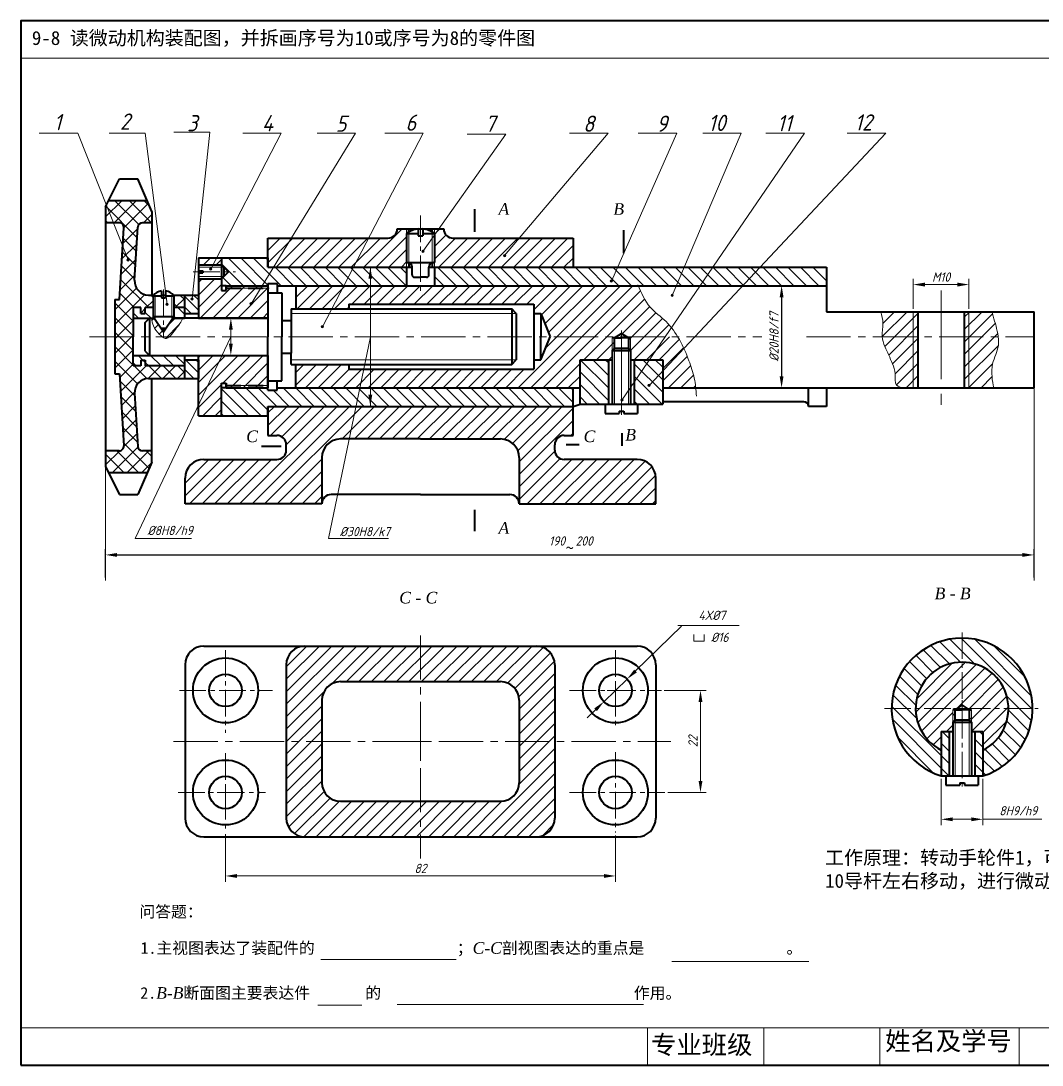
# Model space of a CAD drawing. Header units: millimetres. Extents: x 377 to 707, y -649 to -424.
# Drawn here: x 377 to 597, y -649.3 to -424.3 of the extents above; entities that cross this region are included whole.
import ezdxf

# ---------------------------------------------------------------- set-up
doc = ezdxf.new("R2010")
doc.units = ezdxf.units.MM
doc.linetypes.add('CENTER2', pattern=[28.575, 19.05, -3.175, 3.175, -3.175])
doc.linetypes.add('HIDDEN2', pattern=[4.7625, 3.175, -1.5875])
doc.layers.get('0').update_dxf_attribs({"lineweight": 15})
doc.layers.get('Defpoints').update_dxf_attribs({"lineweight": 15})
for name, color, linetype, lineweight in [('中心线', 7, 'CENTER2', 15), ('剖面线', 7, 'Continuous', 9), ('标注', 7, 'Continuous', 15), ('细线', 7, 'Continuous', 13), ('零件1', 7, 'Continuous', 40), ('零件10', 7, 'Continuous', 40), ('零件11', 7, 'Continuous', 40), ('零件12', 7, 'Continuous', 40), ('零件2', 7, 'Continuous', 40), ('零件3', 7, 'Continuous', 40), ('零件4', 7, 'Continuous', 40), ('零件5', 7, 'Continuous', 40), ('零件6', 7, 'Continuous', 40), ('零件7', 7, 'Continuous', 40), ('零件8', 7, 'Continuous', 40), ('零件9', 7, 'Continuous', 40)]:
    doc.layers.add(name, color=color, linetype=linetype, lineweight=lineweight)
doc.styles.add('style2', font='isocp.shx', dxfattribs={"oblique": 15, "height": 2})
doc.styles.add('序号', font='isocp.shx', dxfattribs={"oblique": 15, "height": 3.5})
doc.styles.add('样式 1', font='TIMESI.TTF', dxfattribs={"height": 2})
doc.dimstyles.new('ISO-25', dxfattribs={"dimtxt": 2, "dimasz": 2.5, "dimexe": 1.25, "dimexo": 0.625, "dimtad": 1, "dimdec": 0, "dimtxsty": 'style2', "dimcen": 2.5, "dimadec": 0, "dimazin": 0, "dimtfac": 1, "dimtdec": 0, "dimtmove": 0, "dimatfit": 3, "dimfxl": 0, "dimarcsym": 0})
pattern_1 = [(45, (776.7344, -512.483), (-1.347038, 1.347038), [])]
pattern_2 = [(135, (834.5362, -494.326), (-1.347038, -1.347038), [])]
pattern_3 = [(135, (776.7344, -512.483), (-1.347038, -1.347038), [])]
pattern_4 = [(45, (776.7344, -512.483), (-1.571545, 1.571545), []), (135, (776.7344, -512.483), (-1.571545, -1.571545), [])]

# ---------------------------------------------------------------- blocks, each defined once
blk = doc.blocks.new('*D0')
at = {"layer": 'Defpoints', "color": 0}
for p in [(550.55, -481.33), (540.87, -503.33), (550.55, -503.33)]:
    blk.add_point(p, dxfattribs=at)
at = {"layer": '标注', "color": 0, "lineweight": -2}
for p, q in [((549.92, -481.33), (539.62, -481.33)), ((540.87, -483.83), (540.87, -500.83)), ((549.92, -503.33), (539.62, -503.33))]:
    blk.add_line(p, q, dxfattribs=at)
at = {"layer": '标注', "color": 0}
for points in [[(540.45, -483.83), (541.29, -483.83), (540.87, -481.33)], [(540.45, -500.83), (541.29, -500.83), (540.87, -503.33)]]:
    blk.add_solid(points, dxfattribs=at)
at = {"layer": '标注', "color": 0, "insert": (539.24, -492.33), "char_height": 2, "attachment_point": 5, "rotation": 90, "style": 'style2'}
blk.add_mtext('%%c20H8/f7', dxfattribs=at)
blk = doc.blocks.new('*D2')
at = {"layer": 'Defpoints', "color": 0}
for p in [(595.24, -539.33), (395.24, -544.84), (595.24, -544.84)]:
    blk.add_point(p, dxfattribs=at)
at = {"layer": '细线', "color": 0, "lineweight": -2}
for p, q in [((395.24, -544.22), (395.24, -538.08)), ((397.74, -539.33), (592.74, -539.33)), ((595.24, -544.22), (595.24, -538.08))]:
    blk.add_line(p, q, dxfattribs=at)
at = {"layer": '细线', "color": 0}
for points in [[(397.74, -538.92), (397.74, -539.75), (395.24, -539.33)], [(592.74, -538.92), (592.74, -539.75), (595.24, -539.33)]]:
    blk.add_solid(points, dxfattribs=at)

msp = doc.modelspace()

# ---------------------------------------------------------------- hatches: boundary and pattern name
at = {"layer": '剖面线'}
h = msp.add_hatch(dxfattribs=at)
h.set_pattern_fill('ANSI37', color=256, scale=0.7, style=0)
h.set_pattern_definition(pattern_4)
h.paths.add_polyline_path([(404.26, -463.03), (396.72, -463.03), (401.93, -473.18), (402.2, -468.71, -0.396375), (403.2, -467.77), (405.24, -467.77), (405.24, -465.33)], flags=17)
h.paths.add_polyline_path([(401.93, -473.18), (396.72, -463.03), (395.89, -463.03), (395.24, -464.33), (395.24, -467.77), (398.19, -467.77, -0.43228), (399.19, -468.83), (398.24, -484.33), (397.24, -484.33), (397.24, -492.33), (401.22, -492.33), (401.22, -486.05), (402.82, -486.05), (402.82, -487.3), (403.82, -487.3), (403.82, -486.05), (405.49, -486.05), (405.49, -483.33), (404.5, -483.33, -0.43228), (401.5, -480.15)])
h.paths.add_polyline_path([(401.22, -492.33), (397.24, -492.33), (397.24, -500.33), (398.24, -500.33), (399.19, -515.83, -0.43228), (398.19, -516.89), (395.24, -516.89), (395.24, -520.33), (395.89, -521.63), (404.26, -521.63), (405.24, -519.33), (405.24, -516.89), (403.2, -516.89, -0.396375), (402.2, -515.95), (401.5, -504.51, -0.43228), (404.5, -501.33), (412.24, -501.33), (412.24, -498.61), (403.82, -498.61), (403.82, -497.36), (402.82, -497.36), (402.82, -498.61), (401.22, -498.61)])
h = msp.add_hatch(dxfattribs=at)
h.set_pattern_fill('ANSI31', color=256, scale=0.6, style=0)
h.set_pattern_definition(pattern_1)
h.paths.add_polyline_path([(495.95, -471.07), (470.09, -471.07, -0.414214), (468.09, -469.07), (466.09, -469.07), (466.09, -477.33), (495.95, -477.33)])
h.paths.add_polyline_path([(460.09, -469.07), (458.09, -469.07, -0.414214), (456.09, -471.07), (430.24, -471.07), (430.24, -477.33), (460.09, -477.33)])
h.paths.add_polyline_path([(463.09, -507.33), (430.24, -507.33), (430.24, -513.59), (432.18, -513.59, -0.414214), (434.18, -515.59), (434.18, -516.76, -0.414214), (432.18, -518.76), (416.41, -518.76, 0.414214), (412.41, -522.76), (412.41, -528.33), (441.85, -528.33), (441.85, -518.35, -0.414214), (445.85, -514.35), (463.09, -514.35)])
h.paths.add_polyline_path([(494.01, -513.59), (495.95, -513.59), (495.95, -507.33), (463.09, -507.33), (463.09, -514.35), (480.34, -514.35, -0.414214), (484.34, -518.35), (484.34, -528.33), (513.77, -528.33), (513.77, -522.76, 0.414214), (509.77, -518.76), (494.01, -518.76, -0.414214), (492.01, -516.76), (492.01, -515.59, -0.414214)])
for points in [[(463.86, -473.95, 1), (463.36, -473.95, 1)], [(481.46, -474.85, 1), (480.96, -474.85, 1)], [(400.37, -475.76, 1), (399.87, -475.76, 1)], [(417.64, -477.74, 1), (418.14, -477.74, 1)], [(504.45, -480.31, 1), (503.95, -480.31, 1)], [(517.55, -483.42, 1), (517.05, -483.42, 1)], [(408.77, -485.31, 1), (408.27, -485.31, 1)], [(414.13, -484.16, 1), (413.63, -484.16, 1)], [(426.86, -485.22, 1), (426.36, -485.22, 1)], [(442.2, -490.18, 1), (441.7, -490.18, 1)], [(512.59, -502.8, 1), (512.09, -502.8, 1)], [(506.72, -505.95, 1), (506.22, -505.95, 1)]]:
    msp.add_hatch(color=256, dxfattribs=at).paths.add_polyline_path(points)
h = msp.add_hatch(dxfattribs=at)
h.set_pattern_fill('ANSI31', color=256, scale=0.6, style=0)
h.set_pattern_definition(pattern_1)
h.paths.add_polyline_path([(420.24, -475.33), (415.24, -475.33), (415.24, -476.82), (420.24, -476.82)])
h.paths.add_polyline_path([(430.24, -481.83), (421.24, -481.83), (421.24, -482.33), (420.24, -482.33), (420.24, -479.82), (415.24, -479.82), (415.24, -488.33), (430.24, -488.33)])
h.paths.add_polyline_path([(430.24, -481.33), (421.24, -481.33), (421.24, -481.83), (430.24, -481.83)], flags=17)
h.paths.add_polyline_path([(430.24, -496.33), (415.24, -496.33), (415.24, -509.33), (420.24, -509.33), (420.24, -502.33), (421.24, -502.33), (421.24, -502.83), (430.24, -502.83)])
h.paths.add_polyline_path([(430.24, -502.83), (421.24, -502.83), (421.24, -503.33), (430.24, -503.33)], flags=16)
h = msp.add_hatch(dxfattribs=at)
h.set_pattern_fill('ANSI31', color=256, scale=0.6, angle=90, style=0)
h.set_pattern_definition(pattern_3)
h.paths.add_polyline_path([(431.43, -477.33), (430.24, -477.33), (430.24, -475.33), (420.24, -475.33), (420.24, -476.82), (421.74, -478.32), (420.24, -479.82), (420.24, -481.33), (421.24, -481.33), (428.99, -481.33)])
h.paths.add_polyline_path([(448.64, -477.33), (431.43, -477.33), (428.99, -481.33), (430.24, -481.33), (430.24, -480.83), (432.24, -480.83), (432.24, -481.33), (446.56, -481.33)])
h.paths.add_polyline_path([(452.29, -477.33), (452.01, -477.33), (448.64, -477.33), (446.56, -481.33), (452.29, -481.33)])
h.paths.add_polyline_path([(460.09, -477.33), (452.29, -477.33), (452.29, -481.33), (460.09, -481.33)])
h.paths.add_polyline_path([(505.52, -477.33), (466.09, -477.33), (466.09, -481.33), (518.19, -481.33), (519.89, -477.33), (505.52, -477.33), (504.3, -480.08, -0.296852), (504.45, -480.31, -1), (503.95, -480.31, -0.542197), (504.3, -480.08)])
h.paths.add_polyline_path([(526.04, -477.33), (519.89, -477.33), (518.19, -481.33), (523.31, -481.33)])
h.paths.add_polyline_path([(536.22, -477.33), (526.04, -477.33), (523.31, -481.33), (532.47, -481.33)])
h.paths.add_polyline_path([(550.55, -477.33), (536.22, -477.33), (532.47, -481.33), (550.55, -481.33)])
h.paths.add_polyline_path([(450, -503.33), (436.24, -503.33), (432.24, -503.33), (432.24, -503.83), (430.24, -503.83), (430.24, -503.33), (421.24, -503.33), (420.24, -503.33), (420.24, -509.33), (430.24, -509.33), (430.24, -507.33), (449.17, -507.33)])
h.paths.add_polyline_path([(495.95, -503.33), (452.29, -503.33), (452.29, -507.33), (453.54, -507.33), (495.95, -507.33)])
h.paths.add_polyline_path([(452.29, -503.33), (450, -503.33), (449.17, -507.33), (452.29, -507.33)])
h = msp.add_hatch(dxfattribs=at)
h.set_pattern_fill('ANSI31', color=256, scale=0.6, style=0)
h.set_pattern_definition(pattern_1)
edge = h.paths.add_edge_path()
edge.add_spline(control_points=[(517.14, -490.36), (516.78, -489.91), (515.36, -488.32), (512.08, -486.06), (510.71, -482.99), (509.99, -481.33)], knot_values=[0.232945, 0.232945, 0.232945, 0.232945, 1.954118, 6.578493, 11.873756, 11.873756, 11.873756, 11.873756], degree=3, periodic=0)
edge.add_line((509.99, -481.33), (466.09, -481.33))
edge.add_line((466.09, -481.33), (446.56, -481.33))
edge.add_line((446.56, -481.33), (443.95, -486.33))
edge.add_line((443.95, -486.33), (447.67, -486.33))
edge.add_line((447.67, -486.33), (447.67, -485.33))
edge.add_line((447.67, -485.33), (487.52, -485.33))
edge.add_line((487.52, -485.33), (487.52, -487.33))
edge.add_line((487.52, -487.33), (489.02, -487.33))
edge.add_line((489.02, -487.33), (491.02, -492.33))
edge.add_line((491.02, -492.33), (505.25, -492.33))
edge.add_line((505.25, -492.33), (506.36, -491.59))
edge.add_line((506.36, -491.59), (507.48, -492.33))
edge.add_line((507.48, -492.33), (515.79, -492.33))
edge.add_line((515.79, -492.33), (517.14, -490.36))
h.paths.add_polyline_path([(446.56, -481.33), (436.24, -481.33), (436.24, -486.33), (443.95, -486.33)])
h.paths.add_polyline_path([(497.45, -497.26), (504.36, -497.26), (504.36, -495.27), (504.36, -492.59), (504.86, -492.59), (505.25, -492.33), (491.02, -492.33), (489.02, -497.33), (487.52, -497.33), (487.52, -499.33), (447.67, -499.33), (447.67, -498.33), (436.24, -498.33), (436.24, -503.33), (497.45, -503.33)])
edge = h.paths.add_edge_path()
edge.add_spline(control_points=[(519.81, -494.83), (519.51, -494.18), (519.09, -493.34), (518.62, -492.53), (518.5, -492.33)], knot_values=[14.266865, 14.266865, 14.266865, 14.266865, 16.405561, 17.08847, 17.08847, 17.08847, 17.08847], degree=3, periodic=0)
edge.add_line((518.5, -492.33), (515.79, -492.33))
edge.add_line((515.79, -492.33), (512.42, -497.26))
edge.add_line((512.42, -497.26), (515.28, -497.26))
edge.add_line((515.28, -497.26), (515.28, -499.66))
edge.add_line((515.28, -499.66), (519.81, -494.83))
h.paths.add_polyline_path([(515.79, -492.33), (507.48, -492.33), (507.86, -492.59), (508.36, -492.59), (508.36, -495.27), (508.36, -497.26), (512.42, -497.26)])
edge = h.paths.add_edge_path()
edge.add_spline(control_points=[(522.37, -503.33), (522.3, -502.63), (522.04, -500.63), (521.06, -497.81), (520.21, -495.7), (519.81, -494.83)], knot_values=[17.08847, 17.08847, 17.08847, 17.08847, 19.200952, 23.135079, 26.002846, 26.002846, 26.002846, 26.002846], degree=3, periodic=0)
edge.add_line((519.81, -494.83), (515.28, -499.66))
edge.add_line((515.28, -499.66), (515.28, -503.33))
edge.add_line((515.28, -503.33), (522.37, -503.33))
h.paths.add_polyline_path([(504.86, -492.59), (504.36, -492.59), (504.36, -495.27), (504.86, -494.77)], flags=16)
h.paths.add_polyline_path([(508.36, -492.59), (507.86, -492.59), (507.86, -494.77), (508.36, -495.27)], flags=17)
h = msp.add_hatch(dxfattribs=at)
h.set_pattern_fill('ANSI37', color=256, scale=0.7, style=0)
h.set_pattern_definition(pattern_4)
h.paths.add_polyline_path([(412.24, -483.33), (409.99, -483.33), (409.99, -486.05), (412.24, -486.05)])
h = msp.add_hatch(dxfattribs=at)
h.set_pattern_fill('ANSI31', color=256, scale=0.5, angle=90, style=0)
h.set_pattern_definition([(135, (397.2407, -484.3298), (-1.12253, -1.12253), [])])
h.paths.add_polyline_path([(415.24, -487.33), (415.24, -483.33), (412.24, -483.33), (412.24, -487.33)])
h.paths.add_polyline_path([(415.24, -501.33), (415.24, -497.33), (412.24, -497.33), (412.24, -501.33)])
h = msp.add_hatch(dxfattribs=at)
h.set_pattern_fill('ANSI31', color=256, scale=0.6, angle=90, style=0)
h.set_pattern_definition(pattern_3)
h.paths.add_polyline_path([(405.49, -486.05), (403.82, -486.05), (403.82, -487.3), (402.82, -487.3), (402.82, -486.05), (401.22, -486.05), (401.22, -488.33), (405.49, -488.33)])
h.paths.add_polyline_path([(412.24, -486.05), (409.99, -486.05), (409.99, -488.33), (412.24, -488.33)])
h.paths.add_polyline_path([(412.24, -496.33), (404.73, -496.33), (401.22, -496.33), (401.22, -498.61), (402.82, -498.61), (402.82, -497.36), (403.82, -497.36), (403.82, -498.61), (412.24, -498.61), (412.24, -497.33)])
h = msp.add_hatch(dxfattribs=at)
h.set_pattern_fill('ANSI31', color=256, scale=0.5, style=0)
h.set_pattern_definition([(45, (776.7344, -512.483), (-1.122532, 1.122532), [])])
edge = h.paths.add_edge_path()
edge.add_line((405.49, -487.93), (405.49, -488.33))
edge.add_line((405.49, -488.33), (405.15, -488.33))
edge.add_spline(control_points=[(405.15, -488.33), (405.25, -488.9), (405.51, -490.18), (406.42, -491.38), (407.22, -492.16), (407.43, -492.33)], knot_values=[0.204994, 0.204994, 0.204994, 0.204994, 1.909687, 4.072941, 4.846457, 4.846457, 4.846457, 4.846457], degree=3, periodic=0)
edge.add_line((407.43, -492.33), (407.74, -492.33))
edge.add_line((407.74, -492.33), (407.74, -491.23))
edge.add_line((407.74, -491.23), (405.49, -487.93))
edge = h.paths.add_edge_path()
edge.add_spline(control_points=[(407.43, -492.33), (407.67, -492.51), (408.23, -492.83), (408.72, -492.58), (409.01, -492.33)], knot_values=[4.846457, 4.846457, 4.846457, 4.846457, 5.679981, 6.842224, 6.842224, 6.842224, 6.842224], degree=3, periodic=0)
edge.add_line((409.01, -492.33), (407.43, -492.33))
edge = h.paths.add_edge_path()
edge.add_spline(control_points=[(409.03, -492.31), (409.44, -491.93), (410.46, -490.39), (411.74, -489.08), (411.82, -488.33)], knot_values=[6.875411, 6.875411, 6.875411, 6.875411, 8.578674, 11.176461, 11.176461, 11.176461, 11.176461], degree=3, periodic=0)
edge.add_line((411.82, -488.33), (409.72, -488.33))
edge.add_line((409.72, -488.33), (407.74, -491.23))
edge.add_line((407.74, -491.23), (407.74, -492.33))
edge.add_line((407.74, -492.33), (409.01, -492.33))
edge.add_spline(control_points=[(409.01, -492.33), (409.01, -492.32), (409.02, -492.32), (409.03, -492.31)], knot_values=[6.842224, 6.842224, 6.842224, 6.842224, 6.875411, 6.875411, 6.875411, 6.875411], degree=3, periodic=0)
h = msp.add_hatch(dxfattribs=at)
h.set_pattern_fill('ANSI31', color=256, scale=0.6, style=0)
h.set_pattern_definition(pattern_1)
h.paths.add_polyline_path([(565.58, -503.33), (569.23, -503.33), (569.23, -492.33), (562.56, -492.33), (562.56, -493.04), (562.7, -493.04), (562.7, -493.32), (562.84, -493.32), (562.84, -493.87), (562.97, -493.87), (562.97, -494.14), (563.11, -494.14), (563.11, -494.42), (563.25, -494.42), (563.25, -494.69), (563.39, -494.69), (563.39, -495.24), (563.66, -495.24), (563.66, -495.65), (563.8, -495.65), (563.8, -495.93), (563.94, -495.93), (563.94, -496.34), (564.07, -496.34), (564.07, -496.47), (564.21, -496.47), (564.21, -497.02), (564.35, -497.02), (564.35, -497.3), (564.48, -497.3), (564.48, -497.85), (564.62, -497.85), (564.62, -498.12), (564.76, -498.12), (564.76, -498.53), (564.9, -498.53), (564.9, -498.94), (565.03, -498.94), (565.03, -499.63), (565.17, -499.63), (565.17, -499.91), (565.31, -499.91), (565.31, -500.59), (565.45, -500.59), (565.45, -501.28), (565.58, -501.28)])
h.paths.add_polyline_path([(569.23, -503.33), (570.23, -503.33), (570.23, -492.33), (569.23, -492.33)])
h.paths.add_polyline_path([(562.56, -492.33), (569.23, -492.33), (569.23, -486.92), (563.8, -486.92), (563.8, -487.01), (563.52, -487.01), (563.52, -487.14), (563.39, -487.14), (563.39, -487.55), (563.25, -487.55), (563.25, -487.83), (563.11, -487.83), (563.11, -488.1), (562.97, -488.1), (562.97, -488.38), (562.84, -488.38), (562.84, -488.93), (562.7, -488.93), (562.7, -490.3), (562.56, -490.3)])
h.paths.add_polyline_path([(569.23, -492.33), (570.23, -492.33), (570.23, -486.92), (569.23, -486.92)])
h.paths.add_polyline_path([(580.23, -492.33), (581.23, -492.33), (581.23, -486.92), (580.23, -486.92)])
h.paths.add_polyline_path([(581.23, -492.33), (587.56, -492.33), (587.56, -491.95), (587.43, -491.95), (587.43, -491.4), (587.29, -491.4), (587.29, -490.57), (587.15, -490.57), (587.15, -490.16), (587.01, -490.16), (587.01, -489.48), (586.88, -489.48), (586.88, -489.2), (586.74, -489.2), (586.74, -488.65), (586.6, -488.65), (586.6, -488.52), (586.46, -488.52), (586.46, -488.1), (586.33, -488.1), (586.33, -486.92), (581.23, -486.92)])
h.paths.add_polyline_path([(581.23, -503.33), (586.05, -503.33), (586.05, -501.69), (586.19, -501.69), (586.19, -499.63), (586.33, -499.63), (586.33, -497.98), (586.46, -497.98), (586.46, -497.57), (586.6, -497.57), (586.6, -496.89), (586.74, -496.89), (586.74, -496.2), (586.88, -496.2), (586.88, -495.79), (587.01, -495.79), (587.01, -495.51), (587.15, -495.51), (587.15, -495.1), (587.29, -495.1), (587.29, -494.69), (587.43, -494.69), (587.43, -494.42), (587.56, -494.42), (587.56, -492.33), (581.23, -492.33)])
h.paths.add_polyline_path([(580.23, -503.33), (581.23, -503.33), (581.23, -492.33), (580.23, -492.33)])
h = msp.add_hatch(dxfattribs=at)
h.set_pattern_fill('ANSI31', color=256, scale=0.6, angle=90, style=0)
h.set_pattern_definition(pattern_3)
h.paths.add_polyline_path([(515.28, -499.66), (515.28, -497.26), (512.42, -497.26), (509.14, -502.06), (509.14, -506.83), (509.86, -506.83), (515.28, -506.83), (515.28, -499.66), (512.51, -502.62, -0.207313), (512.59, -502.8, -1), (512.09, -502.8, -0.656571), (512.51, -502.62)])
h.paths.add_polyline_path([(512.42, -497.26), (509.14, -497.26), (509.14, -502.06)], flags=16)
h.paths.add_polyline_path([(503.59, -497.26), (497.45, -497.26), (497.45, -506.83), (503.59, -506.83)])
h = msp.add_hatch(dxfattribs=at)
h.set_pattern_fill('ANSI31', color=256, scale=0.6, angle=90, style=0)
h.set_pattern_definition(pattern_2)
h.paths.add_polyline_path([(594.92, -572.44), (589.74, -572.44, -0.283237), (584.24, -581.37), (584.24, -586.94, 0.328583)])
h.paths.add_polyline_path([(579.74, -557.26), (579.74, -562.44, -0.414214), (589.74, -572.44), (594.92, -572.44, 0.414214)])
h.paths.add_polyline_path([(579.74, -562.44), (579.74, -557.26, 0.414214), (564.56, -572.44), (569.74, -572.44, -0.414214)])
h.paths.add_polyline_path([(569.74, -572.44), (564.56, -572.44, 0.328583), (575.24, -586.94), (575.24, -581.37, -0.283237)])
h = msp.add_hatch(dxfattribs=at)
h.set_pattern_fill('ANSI31', color=256, scale=0.6, style=0)
h.set_pattern_definition([(45, (799.304, -502.7354), (-1.347038, 1.347038), [])])
h.paths.add_polyline_path([(441.85, -579.52), (434.18, -579.52), (434.18, -596.07, 0.414214), (438.18, -600.07), (463.09, -600.07), (463.09, -592.41), (445.85, -592.41, -0.414214), (441.85, -588.41)])
h.paths.add_polyline_path([(441.85, -570.64, -0.414214), (445.85, -566.64), (463.09, -566.64), (463.09, -558.98), (438.18, -558.98, 0.414214), (434.18, -562.98), (434.18, -579.52), (441.85, -579.52)])
h.paths.add_polyline_path([(492.01, -562.98, 0.414214), (488.01, -558.98), (463.09, -558.98), (463.09, -566.64), (480.34, -566.64, -0.414214), (484.34, -570.64), (484.34, -579.52), (492.01, -579.52)])
h.paths.add_polyline_path([(492.01, -579.52), (484.34, -579.52), (484.34, -588.41, -0.414214), (480.34, -592.41), (463.09, -592.41), (463.09, -600.07), (488.01, -600.07, 0.414214), (492.01, -596.07)])
h = msp.add_hatch(dxfattribs=at)
h.set_pattern_fill('ANSI31', color=256, scale=0.6, style=0)
h.set_pattern_definition([(45, (834.5362, -494.326), (-1.347038, 1.347038), [])])
h.paths.add_polyline_path([(589.74, -572.44), (580.86, -572.44), (581.24, -572.7), (581.74, -572.7), (581.74, -575.38), (581.74, -577.37), (584.24, -577.37), (584.24, -581.37, 0.283237)])
h.paths.add_polyline_path([(579.74, -562.44), (579.74, -571.7), (580.86, -572.44), (589.74, -572.44, 0.414214)])
h.paths.add_polyline_path([(579.74, -562.44, 0.414214), (569.74, -572.44), (578.62, -572.44), (579.74, -571.7)])
h.paths.add_polyline_path([(577.74, -575.38), (577.74, -572.7), (578.24, -572.7), (578.62, -572.44), (569.74, -572.44, 0.283237), (575.24, -581.37), (575.24, -577.37), (577.74, -577.37)])
h = msp.add_hatch(dxfattribs=at)
h.set_pattern_fill('ANSI31', color=256, scale=0.6, angle=90, style=0)
h.set_pattern_definition(pattern_2)
h.paths.add_polyline_path([(576.97, -577.37), (575.24, -577.37), (575.24, -586.94), (576.97, -586.94)])
h.paths.add_polyline_path([(584.24, -577.37), (582.51, -577.37), (582.51, -586.94), (583.24, -586.94), (584.24, -586.94)])

# ---------------------------------------------------------------- linework, layer by layer
for p, q in [((377.02, -432.26), (707.02, -432.26)), ((460.59, -469.74), (460.59, -476.33)), ((465.59, -469.74), (465.59, -476.33)), ((405.94, -483.48), (405.94, -488.59)), ((409.54, -483.48), (409.54, -488.59)), ((569.23, -486.92), (569.23, -503.33)), ((441.6, -626.49), (470.77, -626.49)), ((441, -636.35), (450.49, -636.35)), ((377.02, -641.26), (707.02, -641.26)), ((512.02, -649.26), (512.02, -641.26)), ((537.02, -649.26), (537.02, -641.26)), ((562.02, -649.26), (562.02, -641.26)), ((592.02, -649.26), (592.02, -641.26))]:
    msp.add_line(p, q)
at = {"linetype": 'Continuous'}
for p, q in [((435.24, -487.33), (483.73, -487.33)), ((581.23, -486.92), (581.23, -503.33)), ((435.24, -497.33), (483.73, -497.33))]:
    msp.add_line(p, q, dxfattribs=at)
at = {"layer": '中心线', "ltscale": 0.3}
for p, q in [((463.09, -466.21), (463.09, -482.83)), ((414.16, -478.32), (423.26, -478.32)), ((407.74, -482.13), (407.74, -492.33)), ((579.74, -556.03), (579.74, -589.26)), ((421.09, -559.85), (421.09, -577.66)), ((505.09, -559.85), (505.09, -576.93)), ((411.17, -568.52), (431.2, -568.52)), ((495.2, -568.52), (514.98, -568.52)), ((563.02, -572.44), (596.15, -572.44)), ((421.09, -582.06), (421.09, -598.89)), ((505.09, -581.81), (505.09, -599.14)), ((410.92, -590.52), (429.73, -590.52)), ((495.2, -590.52), (515.72, -590.52))]:
    msp.add_line(p, q, dxfattribs=at)
at = {"layer": '中心线'}
for p, q in [((575.23, -482.39), (575.23, -506.97)), ((506.36, -491.01), (506.36, -509.15))]:
    msp.add_line(p, q, dxfattribs=at)
at = {"layer": '中心线', "ltscale": 0.5}
for p, q in [((391.8, -492.33), (536.6, -492.33)), ((546.22, -492.33), (595.24, -492.33)), ((463.09, -556.68), (463.09, -604.75)), ((409.88, -579.52), (517.03, -579.52))]:
    msp.add_line(p, q, dxfattribs=at)
at = {"layer": '剖面线'}
for p, q in [((389.2, -448.45), (389.25, -448.45)), ((389.25, -448.45), (400.12, -475.76)), ((408.52, -485.31), (403.76, -448.45)), ((413.88, -484.16), (417.7, -448.25)), ((460.09, -470.07), (460.09, -469.07)), ((466.09, -470.07), (466.09, -469.07)), ((460.09, -476.33), (460.09, -477.59)), ((466.09, -476.33), (466.09, -477.33)), ((421.24, -481.83), (430.49, -481.83)), ((422.24, -492.33), (401.62, -535.79)), ((408.99, -492.31), (413.37, -492.31)), ((452.29, -492.33), (443.26, -535.79)), ((421.4, -502.83), (430.14, -502.83)), ((401.62, -535.79), (413.79, -535.79)), ((443.26, -535.79), (456.22, -535.79)), ((505.09, -566.72), (505.09, -571.24)), ((503.28, -568.52), (506.9, -568.52)), ((579.74, -570.63), (579.74, -575.15)), ((577.93, -572.44), (581.55, -572.44)), ((463.09, -577.72), (463.09, -582.24)), ((461.28, -579.52), (464.9, -579.52)), ((421.09, -588.72), (421.09, -593.24)), ((419.28, -590.52), (422.9, -590.52))]:
    msp.add_line(p, q, dxfattribs=at)
for centre in [(463.61, -473.95), (481.21, -474.85), (400.12, -475.76), (417.89, -477.74), (504.2, -480.31), (517.3, -483.42), (408.52, -485.31), (413.88, -484.16), (426.61, -485.22), (441.95, -490.18), (512.34, -502.8), (506.47, -505.95)]:
    msp.add_circle(centre, 0.25, dxfattribs=at)
at = {"layer": '标注'}
for p, q in [((380.96, -448.45), (389.25, -448.45)), ((388.7, -448.45), (389.25, -448.45)), ((396.01, -448.45), (403.76, -448.45)), ((409.96, -448.25), (417.7, -448.25)), ((433.08, -448.45), (417.94, -477.74)), ((424.79, -448.45), (433.08, -448.45)), ((449.1, -448.45), (426.61, -485.22)), ((440.81, -448.45), (449.1, -448.45)), ((463.7, -448.45), (441.95, -490.18)), ((455.41, -448.45), (463.7, -448.45)), ((481.45, -448.64), (463.61, -473.95)), ((473.16, -448.64), (481.45, -448.64)), ((503.49, -448.45), (481.21, -474.85)), ((495.2, -448.45), (503.49, -448.45)), ((518.3, -448.45), (504.2, -480.31)), ((545.78, -448.45), (506.47, -505.95)), ((510.01, -448.45), (518.3, -448.45)), ((563.29, -448.45), (512.34, -502.8)), ((532.19, -448.45), (517.3, -483.42)), ((523.9, -448.45), (532.19, -448.45)), ((537.49, -448.45), (545.78, -448.45)), ((555, -448.45), (563.29, -448.45)), ((452.01, -477.33), (453.54, -477.33)), ((569.23, -486.29), (569.23, -479.83)), ((571.73, -481.08), (578.73, -481.08)), ((581.23, -486.29), (581.23, -479.83)), ((429.62, -488.33), (420.99, -488.33)), ((422.24, -490.83), (422.24, -493.83)), ((395.24, -492.95), (395.24, -544.84)), ((595.24, -492.95), (595.24, -544.84)), ((429.52, -496.33), (420.99, -496.33)), ((451.2, -507.33), (453.54, -507.33)), ((519.34, -554.7), (509.4, -564.34)), ((518.53, -554.51), (531.76, -554.51)), ((521.96, -556.5), (521.96, -557.89)), ((521.96, -557.89), (524.21, -557.89)), ((524.21, -557.89), (524.21, -556.5)), ((502.58, -570.96), (507.6, -566.09)), ((515.61, -568.52), (524.65, -568.52)), ((523.4, -571.02), (523.4, -588.02)), ((500.79, -572.7), (499, -574.45)), ((575.24, -587.57), (575.24, -597.55)), ((584.24, -587.57), (584.24, -597.55)), ((516.34, -590.52), (524.65, -590.52)), ((577.74, -596.3), (581.74, -596.3)), ((584.24, -596.3), (596.95, -596.3)), ((421.09, -599.52), (421.09, -609.76)), ((505.09, -599.76), (505.09, -609.76)), ((423.59, -608.51), (502.59, -608.51))]:
    msp.add_line(p, q, dxfattribs=at)
for points in [[(451.87, -479.83), (452.7, -479.83), (452.29, -477.33)], [(571.73, -480.66), (571.73, -481.5), (569.23, -481.08)], [(578.73, -480.66), (578.73, -481.5), (581.23, -481.08)], [(421.82, -490.83), (422.66, -490.83), (422.24, -488.33)], [(421.82, -493.83), (422.66, -493.83), (422.24, -496.33)], [(451.87, -504.83), (452.7, -504.83), (452.29, -507.33)], [(509.11, -564.05), (509.69, -564.64), (507.6, -566.09)], [(522.99, -571.02), (523.82, -571.02), (523.4, -568.52)], [(500.5, -572.41), (501.08, -573), (502.58, -570.96)], [(522.99, -588.02), (523.82, -588.02), (523.4, -590.52)], [(577.74, -595.88), (577.74, -596.71), (575.24, -596.3)], [(581.74, -595.88), (581.74, -596.71), (584.24, -596.3)], [(423.59, -608.09), (423.59, -608.92), (421.09, -608.51)], [(502.59, -608.09), (502.59, -608.92), (505.09, -608.51)]]:
    msp.add_solid(points, dxfattribs=at)
at = {"layer": '细线'}
for p, q in [((377.02, -432.26), (487.02, -432.26)), ((487.02, -432.26), (597.02, -432.26)), ((415.24, -477.32), (420.74, -477.32)), ((452.29, -477.33), (452.29, -507.33)), ((415.24, -479.32), (420.74, -479.32)), ((504.36, -495.27), (504.36, -492.59)), ((508.36, -495.27), (508.36, -492.59)), ((504.86, -494.77), (504.86, -506.83)), ((507.86, -494.77), (507.86, -506.83)), ((577.74, -575.38), (577.74, -572.7)), ((577.74, -573.95), (578.24, -573.45)), ((581.74, -575.38), (581.74, -572.7)), ((578.24, -574.88), (578.24, -586.94)), ((581.74, -574.44), (581.24, -574.94)), ((581.24, -574.88), (581.24, -586.94)), ((517.22, -626.92), (546.72, -626.92)), ((458.05, -636.19), (511.1, -636.19))]:
    msp.add_line(p, q, dxfattribs=at)
msp.add_spline([(509.89, -481.11), (512.58, -485.94), (515.98, -489.07), (518.85, -492.92), (520.91, -497.49), (522.07, -501.24), (522.52, -505.09)], degree=3, dxfattribs=at)
for points, knots in [([(562.25, -486.92), (562.49, -487.75), (562.91, -489.51), (562.32, -492.08), (563.05, -494.39), (563.94, -496.28), (564.82, -498.21), (565.53, -500.25), (565, -503.11), (566.81, -503.26), (567.67, -503.33)], [0.761002, 0.761002, 0.761002, 0.761002, 3.330752, 6.165528, 8.379401, 10.422856, 12.466311, 14.680183, 17.115071, 19.286348, 19.286348, 19.286348, 19.286348]), ([(586.23, -486.92), (586.26, -487.07), (586.45, -487.93), (586.94, -489.49), (587.49, -491.74), (587.84, -494.78), (586.13, -497.66), (586.1, -500.84), (586.4, -502.55), (586.57, -503.33)], [1.501813, 1.501813, 1.501813, 1.501813, 1.960747, 4.150823, 6.389245, 8.94964, 13.069902, 15.904679, 18.29247, 18.29247, 18.29247, 18.29247]), ([(405.15, -488.33), (405.25, -488.9), (405.51, -490.18), (406.58, -491.59), (408.55, -493.39), (410.1, -490.76), (411.74, -489.08), (411.82, -488.33)], [0.204994, 0.204994, 0.204994, 0.204994, 1.909687, 4.072941, 5.679981, 8.578674, 11.176461, 11.176461, 11.176461, 11.176461])]:
    msp.add_open_spline(points, degree=3, knots=knots, dxfattribs=at)
at = {"layer": '零件1'}
for p, q in [((395.24, -464.33), (398.24, -458.33)), ((398.24, -458.33), (402.24, -458.33)), ((405.24, -465.33), (402.24, -458.33)), ((404.26, -463.03), (395.89, -463.03)), ((395.24, -464.33), (395.24, -520.33)), ((405.24, -465.33), (405.24, -483.33)), ((398.19, -467.77), (395.24, -467.77)), ((405.24, -467.77), (403.2, -467.77)), ((398.24, -484.33), (399.19, -468.83)), ((401.5, -480.15), (402.2, -468.71)), ((404.5, -483.33), (405.49, -483.33)), ((409.99, -483.33), (412.24, -483.33)), ((412.24, -483.33), (412.24, -488.33)), ((397.24, -484.33), (398.24, -484.33)), ((397.24, -484.33), (397.24, -500.33)), ((401.22, -486.05), (401.22, -492.33)), ((402.82, -486.05), (401.22, -486.05)), ((402.82, -487.3), (402.82, -486.05)), ((402.82, -487.3), (403.82, -487.3)), ((403.82, -487.3), (403.82, -486.05)), ((405.49, -486.05), (403.82, -486.05)), ((412.24, -486.05), (409.99, -486.05)), ((401.22, -488.33), (405.49, -488.33)), ((409.99, -488.33), (412.24, -488.33)), ((401.22, -498.61), (401.22, -492.33)), ((401.22, -496.33), (412.24, -496.33)), ((401.22, -496.33), (412.24, -496.33)), ((412.24, -496.33), (412.24, -501.33)), ((402.82, -498.61), (401.22, -498.61)), ((402.82, -497.36), (402.82, -498.61)), ((402.82, -497.36), (403.82, -497.36)), ((403.82, -497.36), (403.82, -498.61)), ((412.24, -498.61), (403.82, -498.61)), ((397.24, -500.33), (398.24, -500.33)), ((398.24, -500.33), (399.19, -515.83)), ((404.5, -501.33), (412.24, -501.33)), ((405.24, -519.33), (405.24, -501.33)), ((401.5, -504.51), (402.2, -515.95)), ((398.19, -516.89), (395.24, -516.89)), ((405.24, -516.89), (403.2, -516.89)), ((405.24, -519.33), (402.24, -526.33)), ((395.24, -520.33), (398.24, -526.33)), ((404.26, -521.63), (395.89, -521.63)), ((398.24, -526.33), (402.24, -526.33))]:
    msp.add_line(p, q, dxfattribs=at)
msp.add_lwpolyline([(377.02, -649.26), (707.02, -649.26), (707.02, -424.26), (377.02, -424.26)], close=True, dxfattribs=at)
for centre, radius, start, end in [((398.19, -468.77), 1, 356.4885, 90), ((403.2, -468.77), 1, 90, 176.4885), ((404.5, -480.33), 3, 176.4885, 270), ((404.5, -504.33), 3, 90, 183.5115), ((545.64, -507.33), 1, 0, 90), ((398.19, -515.89), 1, 270, 3.5115), ((403.2, -515.89), 1, 183.5115, 270)]:
    msp.add_arc(centre, radius, start, end, dxfattribs=at)
at = {"layer": '零件10'}
for p, q in [((436.24, -481.33), (436.24, -486.33)), ((436.24, -481.33), (550.55, -481.33)), ((550.55, -481.33), (550.55, -486.92)), ((447.67, -485.33), (487.52, -485.33)), ((447.67, -485.33), (447.67, -486.33)), ((487.52, -485.33), (487.52, -499.33)), ((487.52, -487.33), (489.02, -487.33)), ((489.02, -487.33), (489.02, -492.33)), ((489.02, -487.33), (491.02, -492.33)), ((550.55, -486.92), (595.24, -486.92)), ((570.23, -486.92), (570.23, -503.33)), ((580.23, -486.92), (580.23, -503.33)), ((595.24, -492.33), (595.24, -486.92)), ((489.02, -497.33), (489.02, -492.33)), ((489.02, -497.33), (491.02, -492.33)), ((595.24, -503.33), (595.24, -492.33)), ((436.24, -503.33), (436.24, -498.33)), ((447.67, -498.33), (447.67, -499.33)), ((447.67, -499.33), (487.52, -499.33)), ((487.52, -497.33), (489.02, -497.33)), ((436.24, -503.33), (497.45, -503.33)), ((515.28, -503.33), (595.24, -503.33))]:
    msp.add_line(p, q, dxfattribs=at)
msp.add_arc((579.74, -572.44), 10, 296.7437, 243.2563, dxfattribs=at)
at = {"layer": '零件11'}
for p, q in [((504.86, -492.59), (504.36, -492.59)), ((504.86, -492.59), (506.36, -491.59)), ((504.86, -494.77), (504.86, -492.59)), ((504.86, -492.59), (506.36, -492.59)), ((506.36, -491.59), (507.86, -492.59)), ((507.86, -492.59), (506.36, -492.59)), ((507.86, -492.59), (507.86, -494.77)), ((507.86, -492.59), (508.36, -492.59)), ((504.36, -495.27), (504.86, -494.77)), ((504.86, -494.77), (507.86, -494.77)), ((507.86, -494.77), (508.36, -495.27)), ((504.36, -495.27), (504.36, -506.83)), ((504.36, -495.27), (508.36, -495.27)), ((508.36, -495.27), (508.36, -506.83)), ((502.86, -506.83), (502.86, -508.83)), ((502.86, -506.83), (509.86, -506.83)), ((505.86, -508.33), (505.86, -508.83)), ((505.86, -508.33), (506.86, -508.33)), ((506.86, -508.33), (506.86, -508.83)), ((509.86, -506.83), (509.86, -508.83)), ((502.86, -508.83), (505.86, -508.83)), ((506.86, -508.83), (509.86, -508.83)), ((578.24, -572.7), (577.74, -572.7)), ((578.24, -572.7), (579.74, -571.7)), ((578.24, -574.88), (578.24, -572.7)), ((578.24, -572.7), (579.74, -572.7)), ((579.74, -571.7), (581.24, -572.7)), ((581.24, -572.7), (579.74, -572.7)), ((581.24, -572.7), (581.24, -574.88)), ((581.24, -572.7), (581.74, -572.7)), ((577.74, -575.38), (578.24, -574.88)), ((577.74, -575.38), (577.74, -586.94)), ((577.74, -575.38), (581.74, -575.38)), ((578.24, -574.88), (581.24, -574.88)), ((581.24, -574.88), (581.74, -575.38)), ((581.74, -575.38), (581.74, -586.94)), ((576.24, -586.94), (576.24, -588.94)), ((576.24, -586.94), (583.24, -586.94)), ((583.24, -586.94), (583.24, -588.94)), ((576.24, -588.94), (579.24, -588.94)), ((579.24, -588.44), (579.24, -588.94)), ((579.24, -588.44), (580.24, -588.44)), ((580.24, -588.44), (580.24, -588.94)), ((580.24, -588.94), (583.24, -588.94))]:
    msp.add_line(p, q, dxfattribs=at)
at = {"layer": '零件12'}
for p, q in [((497.45, -506.83), (497.45, -497.26)), ((497.45, -497.26), (504.36, -497.26)), ((503.59, -497.26), (503.59, -506.83)), ((508.36, -497.26), (515.28, -497.26)), ((509.14, -497.26), (509.14, -506.83)), ((515.28, -497.26), (515.28, -506.83)), ((497.45, -506.83), (515.28, -506.83)), ((575.24, -577.37), (577.74, -577.37)), ((575.24, -577.37), (575.24, -586.94)), ((576.97, -577.37), (576.97, -586.94)), ((581.74, -577.37), (584.24, -577.37)), ((582.51, -577.37), (582.51, -586.94)), ((584.24, -577.37), (584.24, -586.94)), ((575.24, -586.94), (584.24, -586.94))]:
    msp.add_line(p, q, dxfattribs=at)
at = {"layer": '零件2'}
for p, q in [((405.49, -483.33), (405.49, -488.33)), ((405.49, -483.48), (405.49, -487.93)), ((405.49, -483.48), (407.29, -483.48)), ((407.29, -482.42), (407.29, -483.93)), ((407.29, -483.33), (408.19, -483.33)), ((408.19, -482.42), (408.19, -483.93)), ((408.19, -483.48), (409.99, -483.48)), ((409.99, -483.33), (409.99, -488.33)), ((409.99, -483.48), (409.99, -487.93)), ((407.29, -483.93), (408.19, -483.93)), ((405.49, -487.93), (407.74, -491.23)), ((407.74, -491.23), (409.99, -487.93)), ((407.2, -490.45), (408.28, -490.45))]:
    msp.add_line(p, q, dxfattribs=at)
for start, end in [(99.0766, 142.0714), (37.9286, 80.9234)]:
    msp.add_arc((407.74, -485.23), 2.85, start, end, dxfattribs=at)
at = {"layer": '零件3'}
for p, q in [((412.24, -483.33), (412.24, -487.33)), ((412.24, -483.33), (415.24, -483.33)), ((415.24, -483.33), (415.24, -487.33)), ((412.24, -487.33), (415.24, -487.33)), ((412.24, -497.33), (415.24, -497.33)), ((412.24, -497.33), (412.24, -501.33)), ((415.24, -497.33), (415.24, -501.33)), ((412.24, -501.33), (415.24, -501.33))]:
    msp.add_line(p, q, dxfattribs=at)
at = {"layer": '零件4'}
for p, q in [((415.24, -476.82), (420.24, -476.82)), ((415.24, -476.82), (415.24, -478.12)), ((420.24, -476.82), (420.24, -479.82)), ((420.24, -476.82), (421.74, -478.32)), ((415.24, -478.12), (416.24, -478.12)), ((415.24, -478.52), (416.24, -478.52)), ((415.24, -478.52), (415.24, -479.82)), ((416.24, -478.12), (416.24, -478.52)), ((420.24, -479.82), (421.74, -478.32)), ((420.74, -477.32), (420.74, -479.32)), ((415.24, -479.82), (420.24, -479.82)), ((405.49, -487.93), (409.99, -487.93))]:
    msp.add_line(p, q, dxfattribs=at)
at = {"layer": '零件5'}
for p, q in [((415.24, -475.33), (420.24, -475.33)), ((415.24, -475.33), (415.24, -488.33)), ((420.24, -475.33), (420.24, -476.82)), ((420.24, -479.82), (420.24, -482.33)), ((421.24, -481.33), (430.24, -481.33)), ((421.24, -481.33), (421.24, -482.33)), ((430.24, -481.33), (430.24, -488.33)), ((420.24, -482.33), (421.24, -482.33)), ((415.24, -488.33), (430.24, -488.33)), ((415.24, -509.33), (415.24, -496.33)), ((415.24, -496.33), (430.24, -496.33)), ((430.24, -496.33), (430.24, -503.33)), ((420.24, -502.33), (421.24, -502.33)), ((420.24, -509.33), (420.24, -502.33)), ((421.24, -503.33), (421.24, -502.33)), ((421.24, -503.33), (430.24, -503.33)), ((415.24, -509.33), (420.24, -509.33))]:
    msp.add_line(p, q, dxfattribs=at)
at = {"layer": '零件5', "linetype": 'HIDDEN2'}
for p, q in [((421.24, -481.83), (430.24, -481.83)), ((421.24, -502.83), (430.24, -502.83))]:
    msp.add_line(p, q, dxfattribs=at)
at = {"layer": '零件6'}
for p, q in [((430.24, -482.83), (433.24, -482.83)), ((430.24, -482.83), (430.24, -492.33)), ((433.24, -482.83), (433.24, -492.33)), ((435.24, -486.33), (482.73, -486.33)), ((435.24, -486.33), (435.24, -488.83)), ((483.73, -487.33), (482.73, -486.33)), ((482.73, -486.33), (482.73, -498.33)), ((483.73, -487.33), (483.73, -497.33)), ((403.73, -489.33), (404.73, -488.33)), ((403.73, -489.33), (403.73, -495.33)), ((404.73, -488.33), (404.73, -496.33)), ((430.24, -488.33), (409.72, -488.33)), ((433.24, -488.83), (435.24, -488.83)), ((435.24, -488.83), (435.24, -495.83)), ((430.24, -501.83), (430.24, -492.33)), ((433.24, -501.83), (433.24, -492.33)), ((403.73, -495.33), (404.73, -496.33)), ((404.73, -496.33), (430.24, -496.33)), ((433.24, -495.83), (435.24, -495.83)), ((435.24, -498.33), (435.24, -495.83)), ((435.24, -498.33), (482.73, -498.33)), ((482.73, -498.33), (483.73, -497.33)), ((430.24, -501.83), (433.24, -501.83))]:
    msp.add_line(p, q, dxfattribs=at)
at = {"layer": '零件7'}
for p, q in [((460.09, -470.07), (462.59, -470.07)), ((460.09, -470.07), (460.09, -476.33)), ((460.59, -469.74), (460.59, -469.07)), ((462.59, -469.1), (462.59, -470.57)), ((463.59, -469.1), (463.59, -470.57)), ((463.59, -470.07), (466.09, -470.07)), ((465.59, -469.74), (465.59, -469.07)), ((466.09, -470.07), (466.09, -476.33)), ((462.59, -470.57), (463.59, -470.57)), ((460.09, -476.33), (460.28, -476.33)), ((460.09, -476.33), (466.09, -476.33)), ((460.59, -476.33), (460.59, -477.33)), ((465.59, -476.33), (465.59, -477.33)), ((461.28, -479), (461.28, -477.33)), ((464.91, -479), (464.91, -477.33)), ((461.78, -479.5), (463.09, -479.5)), ((464.41, -479.5), (463.09, -479.5))]:
    msp.add_line(p, q, dxfattribs=at)
for centre, radius, start, end in [((463.09, -474.07), 5, 95.7392, 126.8699), ((463.09, -474.07), 5, 53.1301, 84.2608), ((460.28, -477.33), 1, 0, 90), ((465.91, -477.33), 1, 90, 180), ((461.78, -479), 0.5, 180, 270), ((464.41, -479), 0.5, 270, 360)]:
    msp.add_arc(centre, radius, start, end, dxfattribs=at)
at = {"layer": '零件8'}
for p, q in [((458.09, -469.07), (468.09, -469.07)), ((458.09, -469.07), (458.09, -469.07)), ((460.09, -470.07), (460.09, -476.33)), ((466.09, -470.07), (466.09, -476.33)), ((468.09, -469.07), (468.09, -469.07)), ((430.24, -477.33), (430.24, -471.07)), ((430.24, -471.07), (456.09, -471.07)), ((470.09, -471.07), (495.95, -471.07)), ((495.95, -471.07), (495.95, -477.33)), ((430.24, -477.33), (461.28, -477.33)), ((464.91, -477.33), (495.95, -477.33)), ((430.24, -507.33), (430.24, -513.59)), ((430.24, -507.33), (495.95, -507.33)), ((495.95, -513.59), (495.95, -507.33)), ((430.24, -513.59), (432.18, -513.59)), ((463.09, -514.35), (445.85, -514.35)), ((463.09, -514.35), (480.34, -514.35)), ((494.01, -513.59), (495.95, -513.59)), ((434.18, -516.76), (434.18, -515.59)), ((492.01, -516.76), (492.01, -515.59)), ((416.41, -518.76), (432.18, -518.76)), ((441.85, -518.35), (441.85, -528.33)), ((484.34, -518.35), (484.34, -528.33)), ((509.77, -518.76), (494.01, -518.76)), ((412.41, -528.33), (412.41, -522.76)), ((513.77, -528.33), (513.77, -522.76)), ((463.09, -526.33), (443.85, -526.33)), ((463.09, -526.33), (482.34, -526.33)), ((441.85, -528.33), (412.41, -528.33)), ((441.85, -528.33), (441.85, -528.33)), ((484.34, -528.33), (513.77, -528.33)), ((484.34, -528.33), (484.34, -528.33)), ((416.41, -558.98), (509.77, -558.98)), ((438.18, -558.98), (488.01, -558.98)), ((412.41, -562.98), (412.41, -596.07)), ((434.18, -562.98), (434.18, -596.07)), ((492.01, -562.98), (492.01, -596.07)), ((513.77, -562.98), (513.77, -596.07)), ((445.85, -566.64), (480.34, -566.64)), ((441.85, -570.64), (441.85, -588.41)), ((484.34, -570.64), (484.34, -588.41)), ((445.85, -592.41), (480.34, -592.41)), ((416.41, -600.07), (509.77, -600.07)), ((438.18, -600.07), (488.01, -600.07))]:
    msp.add_line(p, q, dxfattribs=at)
for centre, radius in [((421.09, -568.52), 7), ((505.09, -568.52), 7), ((421.09, -568.52), 3.5), ((505.09, -568.52), 3.5), ((421.09, -590.52), 7), ((505.09, -590.52), 7), ((421.09, -590.52), 3.5), ((505.09, -590.52), 3.5)]:
    msp.add_circle(centre, radius, dxfattribs=at)
for centre, radius, start, end in [((456.09, -469.07), 2, 270, 0), ((470.09, -469.07), 2, 180, 270), ((432.18, -515.59), 2, 360, 90), ((445.85, -518.35), 4, 90, 180), ((480.34, -518.35), 4, 0, 90), ((494.01, -515.59), 2, 90, 180), ((432.18, -516.76), 2, 270, 0), ((494.01, -516.76), 2, 180, 270), ((416.41, -522.76), 4, 90, 180), ((509.77, -522.76), 4, 0, 90), ((443.85, -528.33), 2, 90, 180), ((482.34, -528.33), 2, 0, 90), ((416.41, -562.98), 4, 90, 180), ((438.18, -562.98), 4, 90, 180), ((488.01, -562.98), 4, 0, 90), ((509.77, -562.98), 4, 360, 90), ((445.85, -570.64), 4, 90, 180), ((480.34, -570.64), 4, 0, 90), ((445.85, -588.41), 4, 180, 270), ((480.34, -588.41), 4, 270, 0), ((416.41, -596.07), 4, 180, 270), ((438.18, -596.07), 4, 180, 270), ((488.01, -596.07), 4, 270, 0), ((509.77, -596.07), 4, 270, 360)]:
    msp.add_arc(centre, radius, start, end, dxfattribs=at)
at = {"layer": '零件9'}
for p, q in [((474.7, -464.8), (474.7, -469.73)), ((506.81, -469.38), (506.81, -474.31)), ((420.24, -475.33), (430.24, -475.33)), ((420.24, -475.33), (420.24, -476.82)), ((430.24, -475.33), (430.24, -477.33)), ((430.24, -477.33), (460.09, -477.33)), ((460.09, -477.33), (460.09, -481.33)), ((466.09, -477.33), (466.09, -481.33)), ((466.09, -477.33), (550.55, -477.33)), ((550.55, -477.33), (550.55, -481.33)), ((420.24, -479.82), (420.24, -482.33)), ((421.24, -482.33), (421.24, -481.33)), ((421.24, -481.33), (430.24, -481.33)), ((430.24, -480.83), (432.24, -480.83)), ((430.24, -480.83), (430.24, -492.33)), ((432.24, -480.83), (432.24, -482.83)), ((432.24, -481.33), (460.09, -481.33)), ((466.09, -481.33), (550.55, -481.33)), ((420.24, -482.33), (421.24, -482.33)), ((430.24, -503.83), (430.24, -492.33)), ((420.24, -509.33), (420.24, -502.33)), ((420.24, -502.33), (421.24, -502.33)), ((421.24, -502.33), (421.24, -503.33)), ((421.24, -503.33), (430.24, -503.33)), ((430.24, -503.83), (432.24, -503.83)), ((432.24, -503.83), (432.24, -501.83)), ((432.24, -503.33), (497.45, -503.33)), ((495.95, -507.33), (495.95, -503.33)), ((515.28, -503.33), (550.55, -503.33)), ((546.64, -507.33), (546.64, -503.33)), ((550.55, -503.33), (550.55, -507.33)), ((430.24, -507.33), (495.95, -507.33)), ((430.24, -509.33), (430.24, -507.33)), ((495.95, -507.33), (497.45, -506.83)), ((545.64, -506.33), (515.28, -506.33)), ((550.55, -507.33), (546.64, -507.33)), ((546.64, -507.33), (546.64, -507.33)), ((420.24, -509.33), (430.24, -509.33)), ((506.45, -513.09), (506.45, -515.85)), ((428.83, -515.91), (433.06, -515.91)), ((494.46, -515.55), (497.28, -515.55)), ((474.7, -529.65), (474.7, -534.24))]:
    msp.add_line(p, q, dxfattribs=at)
at = {"layer": '零件9', "linetype": 'HIDDEN2'}
for p, q in [((421.24, -481.33), (420.24, -481.33)), ((421.24, -503.33), (420.24, -503.33))]:
    msp.add_line(p, q, dxfattribs=at)
at = {"layer": '零件9'}
msp.add_arc((579.74, -572.44), 15.18, 287.2415, 252.7585, dxfattribs=at)

# ---------------------------------------------------------------- texts
at = {"insert": (379.38, -426.45), "char_height": 3, "attachment_point": 1}
msp.add_mtext('{\\fSimHei|b0|i0|c134|p2;9-8 读微动机构装配图，并拆画序号为10或序号为8的零件图}', dxfattribs=at)
at = {"attachment_point": 1}
for s, insert, char_height, width in [('{\\f宋体|b0|i0|c134|p2;工作原理：转动手轮件1，可使件\\P10导杆左右移动，进行微动调整。}', (550.23, -603.06), 3, 142.9515), ('{\\fSimSun|b0|i0|c134|p2;1\\fSimSun|b0|i0|c0|p2;.\\fSimSun|b0|i0|c134|p2;主视图表达了装配件的                  ；\\fTimes New Roman|b0|i1|c0|p18;C\\fTimes New Roman|b0|i0|c0|p18;-\\fTimes New Roman|b0|i1|c0|p18;C\\fSimSun|b0|i0|c134|p2;剖视图表达的重点是                  。\\P                         \\H1.2x;                                        }', (402.8, -622.77), 2.5, 171.9061), ('{\\fSimSun|b0|i0|c134|p2;2\\fSimSun|b0|i0|c0|p2;.\\fTimes New Roman|b0|i1|c0|p18;B\\fTimes New Roman|b0|i0|c0|p18;-\\fTimes New Roman|b0|i1|c0|p18;B\\fSimSun|b0|i0|c134|p2;断面图主要表达件       的                                作用。}', (402.75, -632.46), 2.5, 168.2761), ('{\\f仿宋_GB2312|b0|i0|c134|p49;专业班级}', (512.75, -642.88), 4, 23.3701), ('{\\f仿宋_GB2312|b0|i0|c134|p49;姓名及学号}', (563.18, -642.08), 4, 29.8443)]:
    msp.add_mtext(s, dxfattribs=dict(at, insert=insert, char_height=char_height, width=width))
at = {"layer": '标注', "attachment_point": 1}
for s, insert, char_height, width, style in [('1', (384.13, -444.33), 3.5, 5.5362, '序号'), ('2', (398.37, -444.21), 3.5, 5.5362, '序号'), ('3', (412.82, -444.55), 3.5, 5.5362, '序号'), ('4', (428.95, -444.55), 3.5, 5.5362, '序号'), ('5', (444.85, -444.66), 3.5, 5.5362, '序号'), ('6', (459.86, -444.44), 3.5, 5.5362, '序号'), ('7', (476.99, -444.66), 3.5, 5.5362, '序号'), ('8', (498.12, -444.66), 3.5, 5.5362, '序号'), ('9', (513.91, -444.66), 3.5, 5.5362, '序号'), ('10', (525.06, -444.49), 3.5, 5.5362, '序号'), ('11', (539.89, -444.55), 3.5, 5.5362, '序号'), ('12', (556.61, -444.39), 3.5, 5.5362, '序号'), ('A', (479.88, -463.54), 2.5, 73.3912, '样式 1'), ('B', (504.63, -463.54), 2.5, 73.3912, '样式 1'), ('C', (425.55, -512.53), 2.5, 73.3912, '样式 1'), ('C', (498.23, -512.53), 2.5, 73.3912, '样式 1'), ('B', (507.2, -512.18), 2.5, 73.3912, '样式 1'), ('A', (479.88, -532.27), 2.5, 73.3912, '样式 1')]:
    msp.add_mtext(s, dxfattribs=dict(at, insert=insert, char_height=char_height, width=width, style=style))
at = {"layer": '标注', "char_height": 2, "attachment_point": 5, "style": 'style2'}
for s, insert in [('M10', (575.23, -479.46)), ('%%c8H8/h9', (409.17, -534.06)), ('%%c30H8/k7', (451.12, -534.3)), ('190  200', (495.48, -536.33)), ('4X%%c7', (525.86, -552.35)), ('%%c16', (527.55, -557.09)), ('8H9/h9', (591.85, -594.46)), ('82', (463.09, -606.88))]:
    msp.add_mtext(s, dxfattribs=dict(at, insert=insert))
at = {"layer": '标注', "insert": (495.23, -537.81), "char_height": 2.5, "attachment_point": 5}
msp.add_mtext('{\\f宋体|b0|i0|c134|p54;~}', dxfattribs=at)
at = {"layer": '标注', "char_height": 2.5, "width": 73.3912, "attachment_point": 1}
for s, insert in [('{\\fTimes New Roman|b0|i1|c0|p18;B - B}', (573.83, -546.38)), ('{\\fTimes New Roman|b0|i1|c0|p18;C - C}', (458.52, -547.29))]:
    msp.add_mtext(s, dxfattribs=dict(at, insert=insert))
at = {"layer": '标注', "insert": (521.78, -579.52), "char_height": 2, "attachment_point": 5, "rotation": 90, "style": 'style2'}
msp.add_mtext('22', dxfattribs=at)
at = {"layer": '细线', "insert": (402.54, -614.95), "char_height": 2.5, "width": 23.2625, "attachment_point": 1}
msp.add_mtext('{\\f黑体|b0|i0|c134|p2;问答题：}', dxfattribs=at)

# ---------------------------------------------------------------- dimensions: what is measured, and where the dimension line sits
at = {"layer": '标注'}
dim = msp.add_linear_dim(base=(540.87, -503.33), p1=(550.55, -481.33), p2=(550.55, -503.33), angle=90, text='%%c20H8/f7', dimstyle='ISO-25', override={"dimasz": 2.5}, dxfattribs=at)
dim.commit()
dim.dimension.update_dxf_attribs({"geometry": '*D0', "text_midpoint": (539.24, -492.33)})
at = {"layer": '细线'}
dim = msp.add_linear_dim(base=(595.24, -539.33), p1=(395.24, -544.84), p2=(595.24, -544.84), text=' ', dimstyle='ISO-25', dxfattribs=at)
dim.commit()
dim.dimension.update_dxf_attribs({"geometry": '*D2', "text_midpoint": (495.24, -539.33)})

doc.saveas('drawing.dxf')
